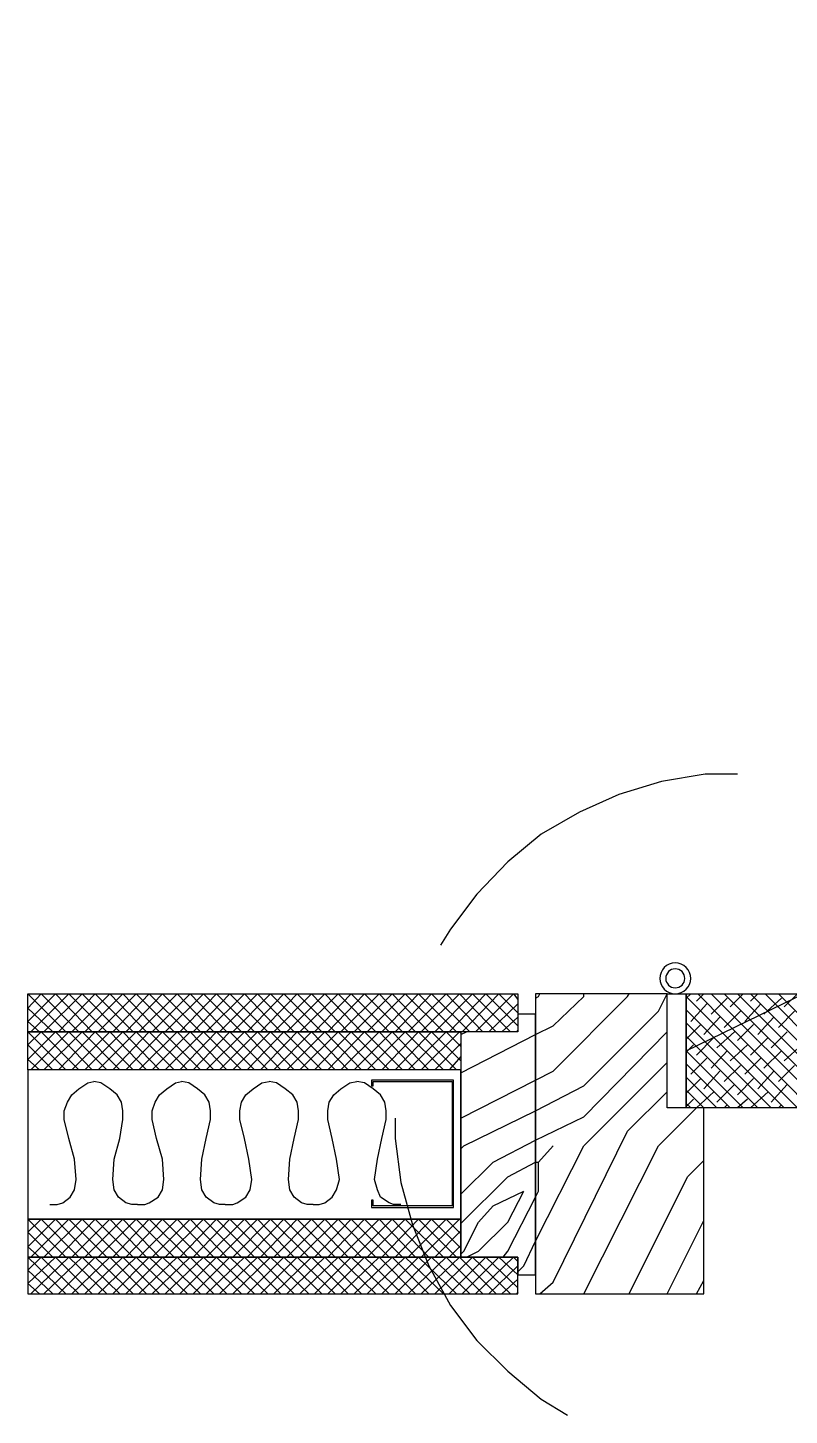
# Model space of a CAD drawing. Header units: millimetres. Extents: x 10 to 831, y 7 to 587.
# Drawn here: x 71.91 to 77.41, y 462.33 to 472.36 of the extents above; entities that cross this region are included whole.
import ezdxf

# ---------------------------------------------------------------- set-up
doc = ezdxf.new("R2010")
doc.units = ezdxf.units.MM
doc.layers.get('0').update_dxf_attribs({"linetype": 'CONTINUOUS'})

msp = doc.modelspace()

# ---------------------------------------------------------------- linework, layer by layer
at = {"color": 9}
for p, q in [((76.6685, 464.965), (91.9095, 472.362)), ((71.906, 465.377), (72.1815, 465.102)), ((72.1071, 465.377), (71.906, 465.176)), ((72.0027, 465.377), (71.906, 465.272)), ((72.2037, 465.377), (71.9282, 465.102)), ((72.0027, 465.377), (72.2768, 465.102)), ((72.2986, 465.377), (72.0231, 465.102)), ((72.1071, 465.377), (72.3717, 465.102)), ((72.3939, 465.377), (72.1293, 465.102)), ((72.2037, 465.377), (72.4778, 465.102)), ((72.5001, 465.377), (72.2242, 465.102)), ((72.2986, 465.377), (72.5731, 465.102)), ((72.595, 465.377), (72.3194, 465.102)), ((72.3939, 465.377), (72.668, 465.102)), ((72.6902, 465.377), (72.4147, 465.102)), ((72.5001, 465.377), (72.7646, 465.102)), ((72.7851, 465.377), (72.5205, 465.102)), ((72.595, 465.377), (72.8595, 465.102)), ((72.8804, 465.377), (72.6158, 465.102)), ((72.6902, 465.377), (72.9643, 465.102)), ((72.9865, 465.377), (72.7107, 465.102)), ((72.7851, 465.377), (73.061, 465.102)), ((73.0814, 465.377), (72.8059, 465.102)), ((72.8804, 465.377), (73.1559, 465.102)), ((73.1767, 465.377), (72.9008, 465.102)), ((72.9865, 465.377), (73.2511, 465.102)), ((73.2716, 465.377), (73.007, 465.102)), ((73.0814, 465.377), (73.346, 465.102)), ((73.3668, 465.377), (73.1023, 465.102)), ((73.1767, 465.377), (73.4522, 465.102)), ((73.473, 465.377), (73.1972, 465.102)), ((73.2716, 465.377), (73.5471, 465.102)), ((73.5679, 465.377), (73.2938, 465.102)), ((73.3668, 465.377), (73.6424, 465.102)), ((73.6632, 465.377), (73.3887, 465.102)), ((73.473, 465.377), (73.7376, 465.102)), ((73.7581, 465.377), (73.4935, 465.102)), ((73.5679, 465.377), (73.8325, 465.102)), ((73.8547, 465.377), (73.5902, 465.102)), ((73.6632, 465.377), (73.9387, 465.102)), ((73.9592, 465.377), (73.685, 465.102)), ((73.7581, 465.377), (74.0336, 465.102)), ((74.0558, 465.377), (73.7803, 465.102)), ((73.8547, 465.377), (74.1288, 465.102)), ((74.1507, 465.377), (73.8752, 465.102)), ((73.9592, 465.377), (74.2237, 465.102)), ((74.246, 465.377), (73.9814, 465.102)), ((74.0558, 465.377), (74.3204, 465.102)), ((74.3409, 465.377), (74.0763, 465.102)), ((74.1507, 465.377), (74.4252, 465.102)), ((74.447, 465.377), (74.1715, 465.102)), ((74.246, 465.377), (74.5201, 465.102)), ((74.5423, 465.377), (74.2668, 465.102)), ((74.3409, 465.377), (74.6167, 465.102)), ((74.6372, 465.377), (74.3617, 465.102)), ((74.447, 465.377), (74.7116, 465.102)), ((74.7324, 465.377), (74.4679, 465.102)), ((74.5423, 465.377), (74.8069, 465.102)), ((74.8273, 465.377), (74.5628, 465.102)), ((74.6372, 465.377), (74.9131, 465.102)), ((74.9335, 465.377), (74.658, 465.102)), ((74.7324, 465.377), (75.008, 465.102)), ((75.0288, 465.377), (74.7529, 465.102)), ((74.8273, 465.377), (75.1032, 465.102)), ((75.1237, 465.377), (74.8496, 465.102)), ((74.9335, 465.377), (75.1981, 465.102)), ((75.2189, 465.377), (74.9543, 465.102)), ((75.0288, 465.377), (75.2934, 465.102)), ((75.3138, 465.377), (75.0492, 465.102)), ((75.1237, 465.377), (75.3992, 465.102)), ((75.42, 465.377), (75.1459, 465.102)), ((75.2189, 465.377), (75.4518, 465.145)), ((75.3138, 465.377), (75.4518, 465.24)), ((75.42, 465.377), (75.4518, 465.335)), ((75.5784, 465.346), (75.6006, 465.356)), ((75.6006, 465.356), (75.6102, 465.377)), ((75.7068, 465.145), (75.9284, 465.356)), ((75.7068, 464.816), (76.2455, 465.356)), ((75.9284, 465.356), (75.9284, 465.377)), ((76.2455, 465.356), (76.2564, 465.377)), ((76.4688, 465.25), (76.532, 465.377)), ((76.7016, 465.377), (76.6685, 465.346)), ((76.6685, 465.356), (77.4732, 464.552)), ((76.7965, 465.377), (76.7429, 465.324)), ((76.7539, 465.377), (77.5684, 464.552)), ((76.8491, 465.377), (77.6746, 464.552)), ((76.9662, 465.346), (76.8491, 465.229)), ((76.944, 465.377), (77.7695, 464.552)), ((77.0819, 465.377), (76.9867, 465.282)), ((77.0393, 465.377), (77.8648, 464.552)), ((77.1342, 465.377), (77.9597, 464.552)), ((77.1881, 465.377), (77.1342, 465.324)), ((77.3575, 465.346), (77.2308, 465.229)), ((77.2403, 465.377), (78.0563, 464.552)), ((77.3356, 465.377), (78.1611, 464.552)), ((77.4732, 465.377), (77.3783, 465.282)), ((71.906, 465.272), (72.0866, 465.102)), ((75.4518, 465.303), (75.2408, 465.102)), ((75.9284, 464.711), (76.4688, 465.25)), ((76.6685, 465.261), (77.3783, 464.552)), ((76.6685, 465.25), (76.6685, 465.24)), ((76.8174, 465.303), (76.7016, 465.176)), ((77.0611, 465.25), (76.944, 465.134)), ((77.2086, 465.303), (77.0929, 465.176)), ((77.4527, 465.25), (77.3356, 465.134)), ((71.906, 465.176), (71.9914, 465.102)), ((75.4518, 465.208), (75.336, 465.102)), ((75.5784, 465.081), (75.7068, 465.145)), ((76.6685, 465.166), (77.283, 464.552)), ((76.7747, 465.155), (76.6685, 465.049)), ((76.9126, 465.208), (76.7965, 465.081)), ((77.1564, 465.155), (77.0393, 465.039)), ((77.3038, 465.208), (77.1881, 465.081)), ((71.906, 465.102), (72.1815, 464.827)), ((72.1071, 465.102), (71.906, 464.901)), ((72.0027, 465.102), (71.906, 465.007)), ((72.2037, 465.102), (71.9282, 464.827)), ((72.0027, 465.102), (72.2768, 464.827)), ((72.2986, 465.102), (72.0231, 464.827)), ((72.1071, 465.102), (72.3717, 464.827)), ((72.3939, 465.102), (72.1293, 464.827)), ((72.2037, 465.102), (72.4778, 464.827)), ((72.5001, 465.102), (72.2242, 464.827)), ((72.2986, 465.102), (72.5731, 464.827)), ((72.595, 465.102), (72.3194, 464.827)), ((72.3939, 465.102), (72.668, 464.827)), ((72.6902, 465.102), (72.4147, 464.827)), ((72.5001, 465.102), (72.7646, 464.827)), ((72.7851, 465.102), (72.5205, 464.827)), ((72.595, 465.102), (72.8595, 464.827)), ((72.8804, 465.102), (72.6158, 464.827)), ((72.6902, 465.102), (72.9643, 464.827)), ((72.9865, 465.102), (72.7107, 464.827)), ((72.7851, 465.102), (73.061, 464.827)), ((73.0814, 465.102), (72.8059, 464.827)), ((72.8804, 465.102), (73.1559, 464.827)), ((73.1767, 465.102), (72.9008, 464.827)), ((72.9865, 465.102), (73.2511, 464.827)), ((73.2716, 465.102), (73.007, 464.827)), ((73.0814, 465.102), (73.346, 464.827)), ((73.3668, 465.102), (73.1023, 464.827)), ((73.1767, 465.102), (73.4522, 464.827)), ((73.473, 465.102), (73.1972, 464.827)), ((73.2716, 465.102), (73.5471, 464.827)), ((73.5679, 465.102), (73.2938, 464.827)), ((73.3668, 465.102), (73.6424, 464.827)), ((73.6632, 465.102), (73.3887, 464.827)), ((73.473, 465.102), (73.7376, 464.827)), ((73.7581, 465.102), (73.4935, 464.827)), ((73.5679, 465.102), (73.8325, 464.827)), ((73.8547, 465.102), (73.5902, 464.827)), ((73.6632, 465.102), (73.9387, 464.827)), ((73.9592, 465.102), (73.685, 464.827)), ((73.7581, 465.102), (74.0336, 464.827)), ((74.0558, 465.102), (73.7803, 464.827)), ((73.8547, 465.102), (74.1288, 464.827)), ((74.1507, 465.102), (73.8752, 464.827)), ((73.9592, 465.102), (74.2237, 464.827)), ((74.246, 465.102), (73.9814, 464.827)), ((74.0558, 465.102), (74.3204, 464.827)), ((74.3409, 465.102), (74.0763, 464.827)), ((74.1507, 465.102), (74.4252, 464.827)), ((74.447, 465.102), (74.1715, 464.827)), ((74.246, 465.102), (74.5201, 464.827)), ((74.5423, 465.102), (74.2668, 464.827)), ((74.3409, 465.102), (74.6167, 464.827)), ((74.6372, 465.102), (74.3617, 464.827)), ((74.447, 465.102), (74.7116, 464.827)), ((74.7324, 465.102), (74.4679, 464.827)), ((74.5423, 465.102), (74.8069, 464.827)), ((74.8273, 465.102), (74.5628, 464.827)), ((74.6372, 465.102), (74.9131, 464.827)), ((74.9335, 465.102), (74.658, 464.827)), ((74.7324, 465.102), (75.008, 464.827)), ((75.0288, 465.102), (74.7529, 464.827)), ((74.8273, 465.102), (75.0397, 464.891)), ((74.9335, 465.102), (75.0397, 464.996)), ((75.0288, 465.102), (75.0397, 465.092)), ((75.0397, 465.081), (75.081, 465.102)), ((75.0397, 464.806), (75.5784, 465.081)), ((75.4518, 465.113), (75.4422, 465.102)), ((75.9284, 464.488), (76.532, 465.102)), ((76.6685, 465.07), (77.1881, 464.552)), ((76.8696, 465.06), (76.7429, 464.933)), ((77.0184, 465.102), (76.8918, 464.986)), ((77.2626, 465.06), (77.1342, 464.933)), ((77.3987, 465.102), (77.283, 464.986)), ((71.906, 465.007), (72.0866, 464.827)), ((75.0397, 465.018), (74.8496, 464.827)), ((76.7221, 465.007), (76.6685, 464.954)), ((76.6685, 464.965), (77.0819, 464.552)), ((76.9662, 464.965), (76.8491, 464.838)), ((77.1137, 465.007), (76.9867, 464.891)), ((77.3575, 464.965), (77.2308, 464.838)), ((77.5049, 465.007), (77.3783, 464.891)), ((71.906, 464.901), (71.9914, 464.827)), ((75.0397, 464.922), (74.9543, 464.827)), ((75.9284, 464.277), (76.532, 464.88)), ((76.6685, 464.869), (76.9867, 464.552)), ((76.6685, 464.859), (76.6685, 464.859)), ((76.8174, 464.912), (76.7016, 464.795)), ((77.0611, 464.859), (76.944, 464.742)), ((77.2086, 464.912), (77.0929, 464.795)), ((77.4527, 464.859), (77.3356, 464.742)), ((75.0397, 464.478), (75.5784, 464.753)), ((75.5784, 464.753), (75.7068, 464.816)), ((76.6685, 464.774), (76.8918, 464.552)), ((76.7747, 464.764), (76.6685, 464.658)), ((76.9126, 464.816), (76.7965, 464.689)), ((77.1564, 464.764), (77.0393, 464.647)), ((77.3038, 464.816), (77.1881, 464.689)), ((75.5784, 464.531), (75.9284, 464.711)), ((76.2455, 464.383), (76.532, 464.668)), ((76.6685, 464.679), (76.7965, 464.552)), ((76.8696, 464.668), (76.7429, 464.552)), ((77.0184, 464.721), (76.8918, 464.594)), ((77.2626, 464.668), (77.1342, 464.552)), ((77.3987, 464.721), (77.283, 464.594)), ((75.0605, 464.277), (75.5784, 464.531)), ((76.4688, 464.277), (76.7429, 464.552)), ((76.7221, 464.615), (76.6685, 464.562)), ((76.6685, 464.584), (76.7016, 464.552)), ((76.9662, 464.573), (76.944, 464.552)), ((77.1137, 464.615), (77.0393, 464.552)), ((77.3575, 464.573), (77.3356, 464.552)), ((75.5784, 464.319), (75.9284, 464.488)), ((75.7068, 463.292), (76.2455, 464.383)), ((75.0397, 464.256), (75.0605, 464.277)), ((75.2725, 464.16), (75.5784, 464.319)), ((75.5784, 463.589), (75.9284, 464.277)), ((75.6006, 464.16), (75.7068, 464.277)), ((75.9284, 463.208), (76.4688, 464.277)), ((75.0397, 463.927), (75.2725, 464.16)), ((75.3787, 464.054), (75.5784, 464.16)), ((75.5784, 464.16), (75.6006, 464.16)), ((75.6006, 463.949), (75.6006, 464.16)), ((76.6794, 464.054), (76.7965, 464.171)), ((75.0397, 463.716), (75.3787, 464.054)), ((76.2564, 463.208), (76.6794, 464.054)), ((75.2725, 463.843), (75.4944, 463.949)), ((75.3787, 463.726), (75.4944, 463.949)), ((75.5784, 463.906), (75.6006, 463.949)), ((75.1664, 463.726), (75.2725, 463.843)), ((75.3787, 463.515), (75.5784, 463.906)), ((71.906, 463.748), (72.1815, 463.472)), ((72.1071, 463.748), (71.906, 463.546)), ((72.0027, 463.748), (71.906, 463.652)), ((72.2037, 463.748), (71.9282, 463.472)), ((72.0027, 463.748), (72.2768, 463.472)), ((72.2986, 463.748), (72.0231, 463.472)), ((72.1071, 463.748), (72.3717, 463.472)), ((72.3939, 463.748), (72.1293, 463.472)), ((72.2037, 463.748), (72.4778, 463.472)), ((72.5001, 463.748), (72.2242, 463.472)), ((72.2986, 463.748), (72.5731, 463.472)), ((72.595, 463.748), (72.3194, 463.472)), ((72.3939, 463.748), (72.668, 463.472)), ((72.6902, 463.748), (72.4147, 463.472)), ((72.5001, 463.748), (72.7646, 463.472)), ((72.7851, 463.748), (72.5205, 463.472)), ((72.595, 463.748), (72.8595, 463.472)), ((72.8804, 463.748), (72.6158, 463.472)), ((72.6902, 463.748), (72.9643, 463.472)), ((72.9865, 463.748), (72.7107, 463.472)), ((72.7851, 463.748), (73.061, 463.472)), ((73.0814, 463.748), (72.8059, 463.472)), ((72.8804, 463.748), (73.1559, 463.472)), ((73.1767, 463.748), (72.9008, 463.472)), ((72.9865, 463.748), (73.2511, 463.472)), ((73.2716, 463.748), (73.007, 463.472)), ((73.0814, 463.748), (73.346, 463.472)), ((73.3668, 463.748), (73.1023, 463.472)), ((73.1767, 463.748), (73.4522, 463.472)), ((73.473, 463.748), (73.1972, 463.472)), ((73.2716, 463.748), (73.5471, 463.472)), ((73.5679, 463.748), (73.2938, 463.472)), ((73.3668, 463.748), (73.6424, 463.472)), ((73.6632, 463.748), (73.3887, 463.472)), ((73.473, 463.748), (73.7376, 463.472)), ((73.7581, 463.748), (73.4935, 463.472)), ((73.5679, 463.748), (73.8325, 463.472)), ((73.8547, 463.748), (73.5902, 463.472)), ((73.6632, 463.748), (73.9387, 463.472)), ((73.9592, 463.748), (73.685, 463.472)), ((73.7581, 463.748), (74.0336, 463.472)), ((74.0558, 463.748), (73.7803, 463.472)), ((73.8547, 463.748), (74.1288, 463.472)), ((74.1507, 463.748), (73.8752, 463.472)), ((73.9592, 463.748), (74.2237, 463.472)), ((74.246, 463.748), (73.9814, 463.472)), ((74.0558, 463.748), (74.3204, 463.472)), ((74.3409, 463.748), (74.0763, 463.472)), ((74.1507, 463.748), (74.4252, 463.472)), ((74.447, 463.748), (74.1715, 463.472)), ((74.246, 463.748), (74.5201, 463.472)), ((74.5423, 463.748), (74.2668, 463.472)), ((74.3409, 463.748), (74.6167, 463.472)), ((74.6372, 463.748), (74.3617, 463.472)), ((74.447, 463.748), (74.7116, 463.472)), ((74.7324, 463.748), (74.4679, 463.472)), ((74.5423, 463.748), (74.8069, 463.472)), ((74.8273, 463.748), (74.5628, 463.472)), ((74.6372, 463.748), (74.9131, 463.472)), ((74.9335, 463.748), (74.658, 463.472)), ((74.7324, 463.748), (75.008, 463.472)), ((75.0288, 463.748), (74.7529, 463.472)), ((74.8273, 463.748), (75.0397, 463.536)), ((74.9335, 463.748), (75.0397, 463.642)), ((75.0288, 463.748), (75.0397, 463.737)), ((75.0605, 463.515), (75.1664, 463.726)), ((75.1664, 463.515), (75.3787, 463.726)), ((76.532, 463.208), (76.7965, 463.737)), ((71.906, 463.652), (72.0866, 463.472)), ((75.0397, 463.663), (74.8496, 463.472)), ((71.906, 463.546), (71.9914, 463.472)), ((75.0397, 463.557), (74.9543, 463.472)), ((75.4944, 463.409), (75.5784, 463.589)), ((71.906, 463.472), (72.1815, 463.208)), ((72.1071, 463.472), (71.906, 463.282)), ((72.0027, 463.472), (71.906, 463.377)), ((72.2037, 463.472), (71.9282, 463.208)), ((72.0027, 463.472), (72.2768, 463.208)), ((72.2986, 463.472), (72.0231, 463.208)), ((72.1071, 463.472), (72.3717, 463.208)), ((72.3939, 463.472), (72.1293, 463.208)), ((72.2037, 463.472), (72.4778, 463.208)), ((72.5001, 463.472), (72.2242, 463.208)), ((72.2986, 463.472), (72.5731, 463.208)), ((72.595, 463.472), (72.3194, 463.208)), ((72.3939, 463.472), (72.668, 463.208)), ((72.6902, 463.472), (72.4147, 463.208)), ((72.5001, 463.472), (72.7646, 463.208)), ((72.7851, 463.472), (72.5205, 463.208)), ((72.595, 463.472), (72.8595, 463.208)), ((72.8804, 463.472), (72.6158, 463.208)), ((72.6902, 463.472), (72.9643, 463.208)), ((72.9865, 463.472), (72.7107, 463.208)), ((72.7851, 463.472), (73.061, 463.208)), ((73.0814, 463.472), (72.8059, 463.208)), ((72.8804, 463.472), (73.1559, 463.208)), ((73.1767, 463.472), (72.9008, 463.208)), ((72.9865, 463.472), (73.2511, 463.208)), ((73.2716, 463.472), (73.007, 463.208)), ((73.0814, 463.472), (73.346, 463.208)), ((73.3668, 463.472), (73.1023, 463.208)), ((73.1767, 463.472), (73.4522, 463.208)), ((73.473, 463.472), (73.1972, 463.208)), ((73.2716, 463.472), (73.5471, 463.208)), ((73.5679, 463.472), (73.2938, 463.208)), ((73.3668, 463.472), (73.6424, 463.208)), ((73.6632, 463.472), (73.3887, 463.208)), ((73.473, 463.472), (73.7376, 463.208)), ((73.7581, 463.472), (73.4935, 463.208)), ((73.5679, 463.472), (73.8325, 463.208)), ((73.8547, 463.472), (73.5902, 463.208)), ((73.6632, 463.472), (73.9387, 463.208)), ((73.9592, 463.472), (73.685, 463.208)), ((73.7581, 463.472), (74.0336, 463.208)), ((74.0558, 463.472), (73.7803, 463.208)), ((73.8547, 463.472), (74.1288, 463.208)), ((74.1507, 463.472), (73.8752, 463.208)), ((73.9592, 463.472), (74.2237, 463.208)), ((74.246, 463.472), (73.9814, 463.208)), ((74.0558, 463.472), (74.3204, 463.208)), ((74.3409, 463.472), (74.0763, 463.208)), ((74.1507, 463.472), (74.4252, 463.208)), ((74.447, 463.472), (74.1715, 463.208)), ((74.246, 463.472), (74.5201, 463.208)), ((74.5423, 463.472), (74.2668, 463.208)), ((74.3409, 463.472), (74.6167, 463.208)), ((74.6372, 463.472), (74.3617, 463.208)), ((74.447, 463.472), (74.7116, 463.208)), ((74.7324, 463.472), (74.4679, 463.208)), ((74.5423, 463.472), (74.8069, 463.208)), ((74.8273, 463.472), (74.5628, 463.208)), ((74.6372, 463.472), (74.9131, 463.208)), ((74.9335, 463.472), (74.658, 463.208)), ((74.7324, 463.472), (75.008, 463.208)), ((75.0288, 463.472), (74.7529, 463.208)), ((74.8273, 463.472), (75.1032, 463.208)), ((75.1237, 463.472), (74.8496, 463.208)), ((74.9335, 463.472), (75.1981, 463.208)), ((75.2189, 463.472), (74.9543, 463.208)), ((75.0288, 463.472), (75.2934, 463.208)), ((75.0397, 463.494), (75.0605, 463.515)), ((75.3138, 463.472), (75.0492, 463.208)), ((75.081, 463.472), (75.1664, 463.515)), ((75.1237, 463.472), (75.3992, 463.208)), ((75.42, 463.472), (75.1459, 463.208)), ((75.2189, 463.472), (75.4518, 463.25)), ((75.3138, 463.472), (75.4518, 463.345)), ((75.3456, 463.472), (75.3787, 463.515)), ((75.42, 463.472), (75.4518, 463.441)), ((71.906, 463.377), (72.0866, 463.208)), ((75.4518, 463.409), (75.2408, 463.208)), ((75.4518, 463.367), (75.4944, 463.409)), ((71.906, 463.282), (71.9914, 463.208)), ((75.4518, 463.314), (75.336, 463.208)), ((75.6102, 463.208), (75.7068, 463.292)), ((76.7429, 463.208), (76.7965, 463.303)), ((75.4518, 463.218), (75.4422, 463.208))]:
    msp.add_line(p, q, dxfattribs=at)
at = {"color": 0}
for p, q in [((76.8064, 466.965), (76.4893, 466.912)), ((77.0393, 466.965), (76.8064, 466.965)), ((76.4893, 466.912), (76.182, 466.817)), ((76.182, 466.817), (75.897, 466.69)), ((75.897, 466.69), (75.6211, 466.531)), ((75.6211, 466.531), (75.3787, 466.33)), ((75.3787, 466.33), (75.1554, 466.097)), ((75.1554, 466.097), (74.9653, 465.843)), ((74.9653, 465.843), (74.8908, 465.727)), ((71.906, 465.102), (71.906, 465.377)), ((71.906, 465.377), (75.4518, 465.377)), ((75.4518, 465.377), (75.4518, 465.102)), ((76.532, 465.377), (75.5784, 465.377)), ((75.5784, 465.377), (75.5784, 465.24)), ((76.532, 464.552), (76.532, 465.377)), ((76.532, 464.552), (76.532, 465.377)), ((76.532, 465.377), (76.6685, 465.377)), ((76.6685, 464.552), (76.6685, 465.377)), ((76.6685, 465.377), (93.8664, 465.377)), ((76.6685, 465.377), (76.6685, 464.552)), ((75.5784, 465.24), (75.5784, 463.335)), ((75.5784, 465.229), (75.4518, 465.229)), ((75.4518, 465.229), (75.4518, 465.102)), ((75.5784, 463.345), (75.5784, 465.229)), ((75.4518, 465.102), (71.906, 465.102)), ((71.906, 464.827), (71.906, 465.102)), ((71.906, 465.102), (75.0397, 465.102)), ((75.4518, 465.102), (75.0397, 465.102)), ((75.0397, 465.102), (75.0397, 463.472)), ((75.0397, 465.102), (75.0397, 464.827)), ((75.0397, 464.827), (71.906, 464.827)), ((71.906, 464.827), (71.906, 463.748)), ((75.0397, 464.827), (71.906, 464.827)), ((72.2768, 464.689), (72.3403, 464.732)), ((72.3403, 464.732), (72.3829, 464.742)), ((72.4352, 464.732), (72.3829, 464.742)), ((72.5001, 464.689), (72.4352, 464.732)), ((72.9121, 464.689), (72.9753, 464.732)), ((72.9753, 464.732), (73.0179, 464.742)), ((73.0705, 464.732), (73.0179, 464.742)), ((73.134, 464.689), (73.0705, 464.732)), ((73.5362, 464.689), (73.5997, 464.732)), ((73.5997, 464.732), (73.6533, 464.742)), ((73.7059, 464.732), (73.6533, 464.742)), ((73.769, 464.689), (73.7059, 464.732)), ((74.1715, 464.689), (74.235, 464.732)), ((74.235, 464.732), (74.2872, 464.742)), ((74.3409, 464.732), (74.2872, 464.742)), ((74.4044, 464.689), (74.3409, 464.732)), ((74.9861, 464.753), (74.3934, 464.753)), ((74.3934, 464.753), (74.3934, 464.742)), ((74.3934, 464.742), (74.3934, 464.711)), ((74.4044, 464.742), (74.9762, 464.742)), ((74.4044, 464.711), (74.4044, 464.742)), ((74.9762, 464.742), (74.9762, 463.843)), ((74.9861, 463.832), (74.9861, 464.753)), ((75.0397, 463.748), (75.0397, 464.827)), ((72.1928, 464.594), (72.2242, 464.647)), ((72.2242, 464.647), (72.2768, 464.689)), ((72.5523, 464.647), (72.5001, 464.689)), ((72.584, 464.594), (72.5523, 464.647)), ((72.8278, 464.594), (72.8595, 464.647)), ((72.8595, 464.647), (72.9121, 464.689)), ((73.1876, 464.647), (73.134, 464.689)), ((73.2194, 464.594), (73.1876, 464.647)), ((73.4522, 464.594), (73.484, 464.647)), ((73.484, 464.647), (73.5362, 464.689)), ((73.823, 464.647), (73.769, 464.689)), ((73.8547, 464.594), (73.823, 464.647)), ((74.0876, 464.594), (74.1193, 464.647)), ((74.1193, 464.647), (74.1715, 464.689)), ((74.3934, 464.711), (74.4044, 464.711)), ((74.4569, 464.647), (74.4044, 464.689)), ((74.4883, 464.594), (74.4569, 464.647)), ((72.1706, 464.531), (72.1928, 464.594)), ((72.1706, 464.467), (72.1706, 464.531)), ((72.595, 464.531), (72.584, 464.594)), ((72.595, 464.467), (72.595, 464.531)), ((72.8059, 464.531), (72.8278, 464.594)), ((72.8059, 464.467), (72.8059, 464.531)), ((73.2289, 464.531), (73.2194, 464.594)), ((73.2289, 464.467), (73.2289, 464.531)), ((73.4413, 464.531), (73.4522, 464.594)), ((73.4413, 464.467), (73.4413, 464.531)), ((73.8643, 464.531), (73.8547, 464.594)), ((73.8643, 464.467), (73.8643, 464.531)), ((74.0763, 464.531), (74.0876, 464.594)), ((74.0763, 464.467), (74.0763, 464.531)), ((74.4996, 464.531), (74.4883, 464.594)), ((74.4996, 464.467), (74.4996, 464.531)), ((76.7965, 464.552), (76.532, 464.552)), ((76.6685, 464.552), (76.532, 464.552)), ((93.8664, 464.552), (76.6685, 464.552)), ((76.7965, 463.208), (76.7965, 464.552)), ((72.2037, 464.33), (72.1706, 464.467)), ((72.5731, 464.33), (72.595, 464.467)), ((72.8377, 464.33), (72.8059, 464.467)), ((73.1972, 464.33), (73.2289, 464.467)), ((73.473, 464.33), (73.4413, 464.467)), ((73.8325, 464.33), (73.8643, 464.467)), ((74.108, 464.33), (74.0763, 464.467)), ((74.4679, 464.33), (74.4996, 464.467)), ((74.5628, 464.478), (74.5628, 464.33)), ((72.245, 464.181), (72.2037, 464.33)), ((72.5318, 464.181), (72.5731, 464.33)), ((72.8804, 464.181), (72.8377, 464.33)), ((73.1654, 464.181), (73.1972, 464.33)), ((73.5044, 464.181), (73.473, 464.33)), ((73.8008, 464.181), (73.8325, 464.33)), ((74.1398, 464.181), (74.108, 464.33)), ((74.4361, 464.181), (74.4679, 464.33)), ((74.5628, 464.33), (74.6054, 464.012)), ((72.2559, 464.033), (72.245, 464.181)), ((72.5205, 464.033), (72.5318, 464.181)), ((72.8913, 464.033), (72.8804, 464.181)), ((73.1559, 464.033), (73.1654, 464.181)), ((73.5266, 464.033), (73.5044, 464.181)), ((73.7912, 464.033), (73.8008, 464.181)), ((74.1606, 464.033), (74.1398, 464.181)), ((74.4153, 464.033), (74.4361, 464.181)), ((72.245, 463.959), (72.2559, 464.033)), ((72.5318, 463.959), (72.5205, 464.033)), ((72.8804, 463.959), (72.8913, 464.033)), ((73.1654, 463.959), (73.1559, 464.033)), ((73.5157, 463.959), (73.5266, 464.033)), ((73.8008, 463.959), (73.7912, 464.033)), ((74.1398, 463.959), (74.1606, 464.033)), ((74.4361, 463.959), (74.4153, 464.033)), ((72.2133, 463.906), (72.245, 463.959)), ((72.5632, 463.906), (72.5318, 463.959)), ((72.8486, 463.906), (72.8804, 463.959)), ((73.1972, 463.906), (73.1654, 463.959)), ((73.484, 463.906), (73.5157, 463.959)), ((73.8325, 463.906), (73.8008, 463.959)), ((74.108, 463.906), (74.1398, 463.959)), ((74.4569, 463.906), (74.4361, 463.959)), ((74.6054, 464.012), (74.6898, 463.705)), ((72.0658, 463.853), (72.1184, 463.853)), ((72.1184, 463.853), (72.161, 463.864)), ((72.161, 463.864), (72.2133, 463.906)), ((72.6158, 463.864), (72.5632, 463.906)), ((72.6585, 463.853), (72.6158, 463.864)), ((72.6997, 463.853), (72.6585, 463.853)), ((72.6997, 463.853), (72.7534, 463.853)), ((72.7534, 463.853), (72.7851, 463.864)), ((72.7851, 463.864), (72.8486, 463.906)), ((73.2511, 463.864), (73.1972, 463.906)), ((73.2938, 463.853), (73.2511, 463.864)), ((73.3351, 463.853), (73.2938, 463.853)), ((73.3351, 463.853), (73.3887, 463.853)), ((73.3887, 463.853), (73.4205, 463.864)), ((73.4205, 463.864), (73.484, 463.906)), ((73.8861, 463.864), (73.8325, 463.906)), ((73.9278, 463.853), (73.8861, 463.864)), ((73.9704, 463.853), (73.9278, 463.853)), ((73.9704, 463.853), (74.0131, 463.853)), ((74.0131, 463.853), (74.0558, 463.864)), ((74.0558, 463.864), (74.108, 463.906)), ((74.4044, 463.885), (74.3934, 463.885)), ((74.3934, 463.885), (74.3934, 463.843)), ((74.3934, 463.843), (74.3934, 463.832)), ((74.3934, 463.832), (74.9861, 463.832)), ((74.4044, 463.843), (74.4044, 463.885)), ((74.9762, 463.843), (74.4044, 463.843)), ((74.5201, 463.864), (74.4569, 463.906)), ((74.5518, 463.853), (74.5201, 463.864)), ((74.6054, 463.853), (74.5518, 463.853)), ((71.906, 463.748), (75.0397, 463.748)), ((71.906, 463.748), (71.906, 463.472)), ((75.0397, 463.748), (71.906, 463.748)), ((75.0397, 463.472), (75.0397, 463.748)), ((74.6898, 463.705), (74.8069, 463.409)), ((71.906, 463.472), (71.906, 463.208)), ((75.4518, 463.472), (71.906, 463.472)), ((71.906, 463.472), (75.0397, 463.472)), ((75.0397, 463.472), (75.4518, 463.472)), ((75.4518, 463.472), (75.4518, 463.345)), ((75.4518, 463.208), (75.4518, 463.472)), ((74.8069, 463.409), (74.9653, 463.123)), ((75.4518, 463.345), (75.5784, 463.345)), ((75.5784, 463.335), (75.5784, 463.208)), ((71.906, 463.208), (75.4518, 463.208)), ((75.5784, 463.208), (76.7965, 463.208)), ((74.9653, 463.123), (75.1554, 462.869)), ((75.1554, 462.869), (75.3787, 462.647)), ((75.3787, 462.647), (75.6211, 462.446)), ((75.6211, 462.446), (75.8112, 462.329))]:
    msp.add_line(p, q, dxfattribs=at)
for points in [[(76.5898, 465.6), (76.5281, 465.6), (76.4783, 465.55), (76.4783, 465.487)], [(76.5898, 465.557), (76.5514, 465.557), (76.521, 465.526), (76.521, 465.487)], [(76.7016, 465.487), (76.7016, 465.55), (76.6505, 465.6), (76.5898, 465.6)], [(76.659, 465.487), (76.659, 465.526), (76.6286, 465.557), (76.5898, 465.557)], [(76.4783, 465.487), (76.4783, 465.427), (76.5281, 465.377), (76.5898, 465.377)], [(76.521, 465.487), (76.521, 465.451), (76.5514, 465.42), (76.5898, 465.42)], [(76.5898, 465.377), (76.6505, 465.377), (76.7016, 465.427), (76.7016, 465.487)], [(76.5898, 465.42), (76.6286, 465.42), (76.659, 465.451), (76.659, 465.487)]]:
    msp.add_open_spline(points, degree=3, dxfattribs=at)

doc.saveas('drawing.dxf')
